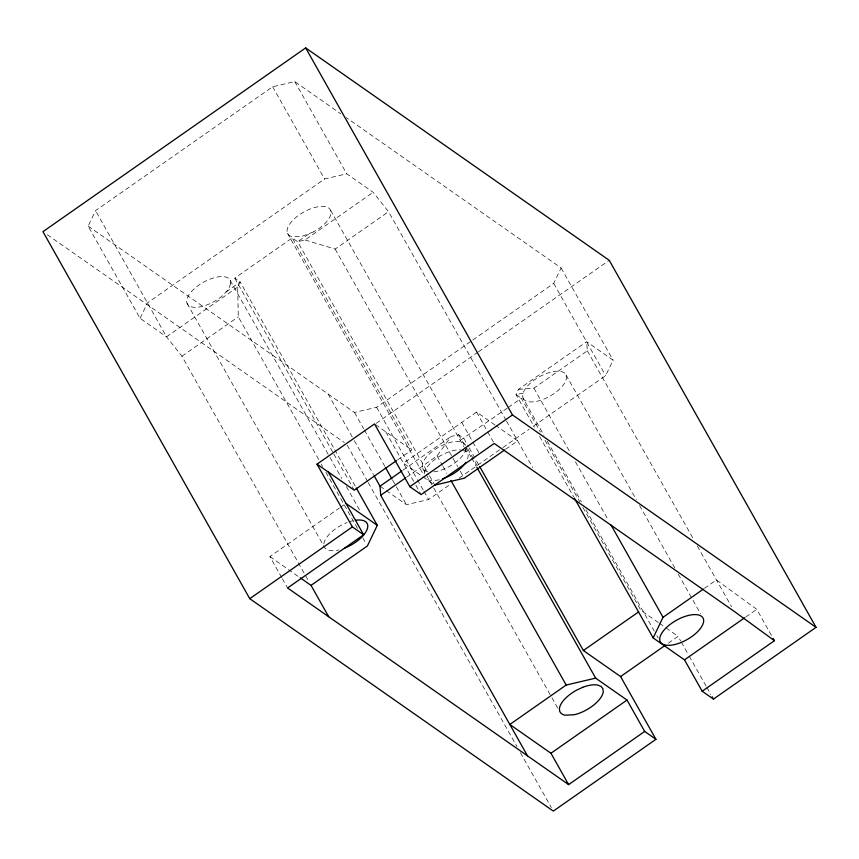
<?xml version="1.0" encoding="UTF-8"?>
<svg xmlns="http://www.w3.org/2000/svg" width="859" height="859" viewBox="0 0 859 859"><rect width="100%" height="100%" fill="white"/><g stroke="black" fill="none" stroke-linecap="round" stroke-linejoin="round"><path stroke-width="0.64" stroke-dasharray="4.29 3.22" d="M307.737 579.524L181.915 356.227L166.528 336.825L140.092 318.324L88.123 226.1L95.542 210.638L272.657 86.759L294.766 81.584L340.798 113.796M140.092 318.324L147.501 302.862L324.627 178.983L346.725 173.808L373.171 192.309L388.547 211.711L505.811 419.815M318.657 459.436L238.287 316.799L237.664 287.078L240.133 281.924L234.754 278.155L292.243 237.943L297.633 241.712L428.877 474.64M472.804 340.003L553.701 283.416L561.12 267.954L346.284 117.629M533.514 426.107L605.67 375.641L613.09 360.179L586.654 341.678L518.471 389.363L516.001 394.517L534.384 427.127M406.726 477.132L437.07 455.893L451.147 436.447L458.513 434.729L463.892 438.498L468.488 446.648M226.035 292.006L240.133 281.924L333.979 448.462M237.664 287.078L166.528 336.825L95.542 210.638M308.574 234.153L297.633 241.712L304.999 239.983L373.171 192.309M181.915 356.227L238.287 316.799M304.999 239.983L335.139 249.067L388.547 211.711M88.123 226.1L354.488 412.47L376.586 407.284L471.709 340.765M376.199 423.315L477.336 352.587M478.431 351.814L609.246 260.331M397.62 459.844L411.719 449.976L292.243 237.943M281.688 577.516L269.898 556.589L339.434 507.97M340.518 507.207L343.783 504.931M494.945 424.958L476.541 412.073L403.451 463.194L421.812 476.047M402.989 470.131L451.147 436.447M518.471 389.363L533.933 388.161L587.341 350.805L586.654 341.678M507.282 408.143L458.534 441.547M508.378 407.391L521.392 398.286L540.429 432.066M386.357 490.639L406.447 504.695L428.555 499.519L450.427 484.218M459.168 478.109L501.806 448.28M502.902 447.518L529.144 429.167M505.683 449.246L517.666 440.86L496.019 425.71M704.466 588.34L716.46 579.954L756.758 609.31L772.477 637.206M668.313 643.187L678.073 636.358L680.693 641.007M745.816 616.966L756.758 609.31M523.142 393.239L516.001 394.517L521.392 398.286M433.774 471.827L437.177 471.323A24.449 11.027 -29.4 0 0 466.104 448.248M427.685 471.816L424.486 470.507L422.617 468.262L422.22 465.245A24.449 11.027 -29.4 0 1 439.797 446.562C447.056 443.147 456 439.196 463.839 442.986L465.707 445.23M375.533 424.657L411.719 449.976M658.381 622.571L640.868 610.319L582.445 506.627M659.465 623.333L664.941 627.167M666.036 627.929L678.073 636.358M422.896 476.809L432.625 483.617M47.331 234.722L344.33 442.535M380.011 486.194L385.304 489.898M269.898 556.589L299.125 577.044M561.12 267.954L613.09 360.179M553.701 283.416L605.67 375.641M587.341 350.805L693.406 539.033M697.358 546.045L731.524 606.679M566.081 375.039L636.294 499.648M639.579 505.479L675.013 568.368M678.288 574.188L700.6 613.788M681.348 642.167L688.553 654.945M689.208 656.115L706.238 686.33M706.893 687.49L710.822 694.459M533.933 388.161L570.816 453.638M575.433 461.82L608.365 520.275M522.981 398.071A24.449 11.027 -29.4 0 0 552.562 394.582A24.449 11.027 -29.4 0 0 563.289 372.248A24.449 11.027 -29.4 0 0 529.982 383.49C526.234 387.291 521.467 392.241 522.981 398.071L543.983 435.341M547.269 441.161L581.393 501.72M585.988 509.881L654.236 631M656.856 635.66L658.177 637.99M545.025 440.227L579.814 501.967M539.624 436.447L573.758 497.007M506.466 420.985L532.73 467.586M294.766 81.584L346.725 173.808M476.541 412.073L487.021 430.67M487.676 431.83L493.571 442.288M272.657 86.759L324.627 178.983M461.777 422.403L472.257 441M472.912 442.16L478.807 452.618M469.143 447.818L479 465.288M467.672 448.72L477.518 466.19M458.513 434.729L465.073 446.369M465.728 447.539L470.979 456.848M471.634 458.019L476.23 466.169M330.565 210.24L463.774 446.659M464.429 447.818L467.715 453.649M335.139 249.067L452.403 457.171M453.058 458.341L457.664 466.523M460.306 471.194L464.257 478.216M437.07 455.893L442.342 465.256M443.008 466.416L446.959 473.438M429.532 475.811L434.783 485.12M422.617 468.262L433.119 486.903M433.774 488.062L551.242 696.542M551.897 697.701L558.457 709.351M287.475 233.283L423.315 474.361M376.586 407.284L416.712 478.506M417.377 479.666L423.294 490.178M423.949 491.348L428.555 499.519M385.766 431.819L415.23 484.111M415.885 485.281L420.47 493.41M354.488 412.47L363.69 428.813M364.356 429.983L384.746 466.169M392.638 480.181L406.447 504.695M328.041 393.97L353.693 439.497M354.359 440.667L373.429 474.522M347.176 445.241L367.598 481.469M368.253 482.64L517.097 746.804M520.393 752.645L551.349 807.578M334.634 449.633L355.637 486.903M234.754 278.155L333.217 452.908M333.872 454.078L353.564 489.029M230.191 280.431L329.287 456.29M329.942 457.46L341.753 478.42M346.349 486.57L360.136 511.03M321.287 464.107L322.608 466.448M325.905 472.3L357.516 528.414M362.788 537.766L366.084 543.607M187.112 303.474L324.262 546.882A24.449 11.027 -29.4 0 0 338.811 549.943M282.343 578.676L287.582 587.975M323.864 543.854A24.449 11.027 -29.4 0 1 347.165 522.551M349.452 521.735A24.449 11.027 -29.4 0 1 352.802 520.79M462.647 450.105A24.449 11.027 -29.4 0 1 467.543 459.028M439.185 479.752A24.449 11.027 -29.4 0 1 425.087 477.54M424.228 473.663A24.449 11.027 -29.4 0 1 437.682 457.439A24.449 11.027 -29.4 0 1 460.607 449.837M230.588 283.459L229.493 287.067L226.969 291.008L223.2 295.013A24.449 11.027 -29.4 0 1 188.969 305.718A24.449 11.027 -29.4 0 1 204.281 281.773A24.449 11.027 -29.4 0 1 230.588 283.459M313.395 231.941L302.035 236.332L292.543 236.826A24.449 11.027 -29.4 0 1 297.547 216.135A24.449 11.027 -29.4 0 1 329.469 208.64A24.449 11.027 -29.4 0 1 313.395 231.941"/><path stroke-width="1.29" d="M356.292 488.062L377.294 525.332L367.405 545.948L311.033 585.376L300.21 577.796M479.655 466.458L583.368 650.521L620.585 676.559L655.943 739.32L553.325 811.089L249.754 598.669L42.95 231.662L305.675 47.911L609.246 260.331L816.05 627.338L713.432 699.108L702.179 691.227L684.494 659.852L653.162 637.926L663.041 617.31L703.381 589.102M655.943 739.32L644.679 731.439L568.626 784.621L287.582 587.975L363.636 534.781L352.373 526.9L317.014 464.15L374.503 423.938L409.861 486.699L421.125 494.58L494.226 443.459L734.144 611.329L774.442 640.685L702.179 691.227M396.525 460.596L354.23 490.188L317.014 464.15M527.501 755.845L380.709 495.321L380.011 486.194L401.894 470.893M380.709 495.321L405.641 477.883M249.754 598.669L352.373 526.9M409.861 486.699L512.479 414.929L816.05 627.338M504.587 450.009L464.257 478.216L434.783 485.12M583.368 650.521L638.699 611.833M644.679 731.439L627.006 700.064L595.663 678.138L566.188 685.042L509.827 724.47L550.952 753.246L568.626 784.621M620.585 676.559L665.059 645.463M550.952 753.246L627.006 700.064M684.494 659.852L744.721 617.739M345.952 503.406L377.294 525.332M773.132 638.366L774.442 640.685M712.122 696.789L713.432 699.108M611.007 524.946L663.041 617.31M574.413 498.166L653.162 637.926M305.675 47.911L512.479 414.929M476.885 467.339L595.663 678.138M450.911 480.449L566.188 685.042M385.401 467.339L391.983 479.011M374.094 475.693L380.011 486.194M328.278 472.031L363.636 534.781M311.033 585.376L328.707 616.751M465.922 462.228A24.449 11.027 -29.4 0 1 442.535 478.796M355.454 520.275A24.449 11.027 -29.4 0 1 367.061 529.531A24.449 11.027 -29.4 0 1 344.448 548.182M582.681 687.34L576.947 689.97A24.449 11.027 -29.4 0 0 559.381 708.654L559.778 711.681L561.636 713.915L564.846 715.225L574.327 714.731A24.449 11.027 -29.4 0 0 603.254 691.667L602.857 688.639L600.999 686.395L597.789 685.085A24.449 11.027 -29.4 0 0 582.681 687.34M674.691 644.54A24.449 11.027 -29.4 0 0 703.231 618.448A24.449 11.027 -29.4 0 0 667.142 626.898A24.449 11.027 -29.4 0 0 674.691 644.54"/></g></svg>
